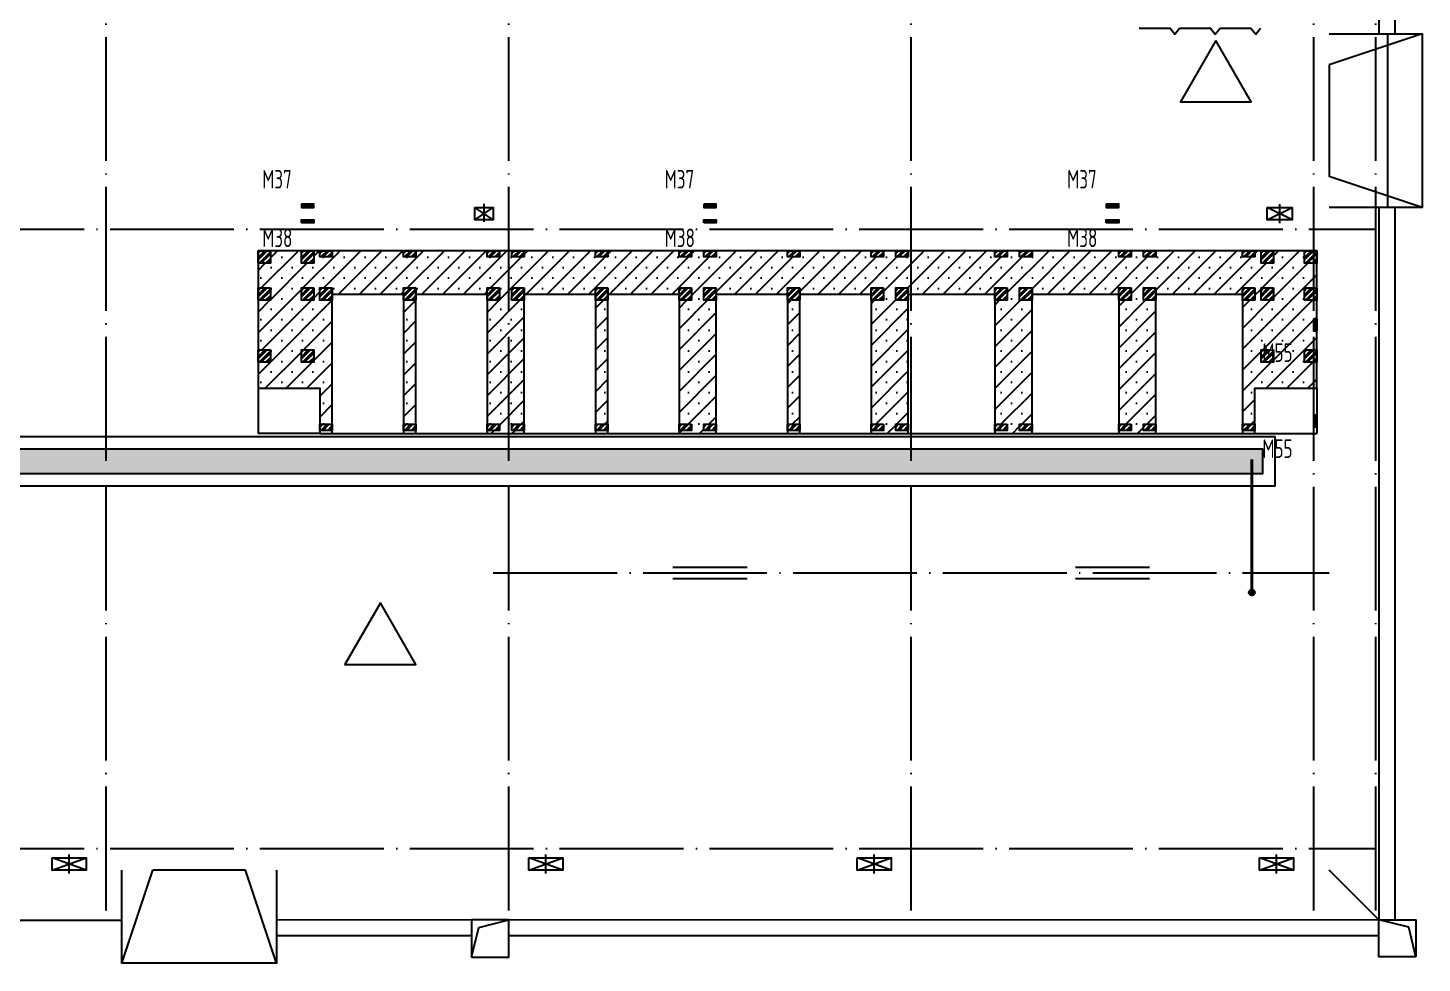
# Model space of a CAD drawing. Extents: x 93518 to 937116, y -359949 to 58022.
# Drawn here: x 737088 to 759605, y -107294 to -92196 of the extents above; entities that cross this region are included whole.
import ezdxf

# ---------------------------------------------------------------- set-up
doc = ezdxf.new("R2010")
doc.units = 0
doc.header["$LTSCALE"] = 1000
doc.header["$MEASUREMENT"] = 0
doc.linetypes.add('DASH', pattern=[0.35, 0.25, -0.1])
doc.linetypes.add('DOTE', pattern=[2.42, 2, -0.2, 0.02, -0.2])
doc.layers.get('0').update_dxf_attribs({"linetype": 'CONTINUOUS'})
for name, color, linetype in [('01', 7, 'CONTINUOUS'), ('DIM_LEAD', 3, 'CONTINUOUS'), ('DOTE', 8, 'DOTE'), ('D洞口', 2, 'CONTINUOUS'), ('G沟道', 4, 'CONTINUOUS'), ('PUB_TEXT', 7, 'CONTINUOUS'), ('STAIR', 2, 'CONTINUOUS'), ('water', 2, 'CONTINUOUS'), ('WINDOW', 4, 'CONTINUOUS'), ('排水', 25, 'CONTINUOUS'), ('设备层', 8, 'CONTINUOUS')]:
    doc.layers.add(name, color=color, linetype=linetype)
doc.styles.add('TSSD_Rein', font='Tssdeng.shx', dxfattribs={"width": 0.7, "bigfont": 'tssdchn.shx'})

# ---------------------------------------------------------------- blocks, each defined once
blk = doc.blocks.new('A$C429848E1')
at = {"layer": 'water'}
h = blk.add_hatch(dxfattribs=at)
h.set_pattern_fill('ANSI31', color=256, scale=20, style=0)
h.set_pattern_definition([(45, (-228444.69, -85757.866), (-22.4506403, 22.4506403), [])])
edge = h.paths.add_edge_path()
edge.add_arc((75, 75), 75, 0, 360)
blk.add_circle((75, 75), 75, dxfattribs=at)
blk = doc.blocks.new('A$C04BF5457')
h = blk.add_hatch()
h.set_pattern_fill('DOTS', color=8, scale=50, style=0)
h.set_pattern_definition([(0, (-247127.87, -30582.82), (39.6875, 79.375), [0, -79.375])])
h.paths.add_polyline_path([(87, 0), (0, 0), (0, 9380), (400, 9380), (400, 7450), (21270, 7450), (21270, 7050), (400, 7050), (400, 0), (312, 0), (238, -210), (164, 210)])
at = {"layer": 'G沟道', "color": 8}
blk.add_lwpolyline([(-200, 0), (-200, 9580), (600, 9580), (600, 7650), (21470, 7650), (21470, 6850), (600, 6850), (600, 0)], dxfattribs=at)
at = {"layer": 'G沟道'}
blk.add_lwpolyline([(87, 0), (0, 0), (0, 9380), (400, 9380), (400, 7450), (21270, 7450), (21270, 7050), (400, 7050), (400, 0), (312, 0), (238, -210), (164, 210)], close=True, dxfattribs=at)
blk = doc.blocks.new('A$C75EE7C03')
h = blk.add_hatch()
h.set_pattern_fill('金属', color=256, scale=30, style=0)
h.set_pattern_definition([(45, (-295248.505, -19749.605), (-53.033009, 53.033009), []), (45, (-295213.15, -19749.605), (-53.033009, 53.033009), [])])
h.paths.add_polyline_path([(200, 2950), (200, 2750), (0, 2750), (0, 2950)])
h = blk.add_hatch()
h.set_pattern_fill('SACNCR', color=256, scale=200, style=0)
h.set_pattern_definition([(45, (-207127.74, -76869.32), (-168.3798, 168.3798), []), (45, (-206959.36, -76869.32), (-168.3798, 168.3798), [0, -238.125])])
h.paths.add_polyline_path([(12500, 2950), (12500, 2850), (12300, 2850), (12300, 2950), (12100, 2950), (12100, 2850), (11900, 2850), (11900, 2950), (10500, 2950), (10500, 2850), (10300, 2850), (10300, 2950), (10100, 2950), (10100, 2850), (9900, 2850), (9900, 2950), (8750, 2950), (8750, 2850), (8550, 2850), (8550, 2950), (7400, 2950), (7400, 2850), (7200, 2850), (7200, 2950), (7000, 2950), (7000, 2850), (6800, 2850), (6800, 2950), (5650, 2950), (5650, 2850), (5450, 2850), (5450, 2950), (4300, 2950), (4300, 2850), (4100, 2850), (4100, 2950), (3900, 2950), (3900, 2850), (3700, 2850), (3700, 2950), (2550, 2950), (2550, 2850), (2350, 2850), (2350, 2950), (1200, 2950), (1200, 2850), (1000, 2850), (1000, 2950), (900, 2950), (900, 2750), (700, 2750), (700, 2950), (200, 2950), (200, 2750), (0, 2750), (0, 2350), (200, 2350), (200, 2150), (0, 2150), (0, 1350), (200, 1350), (200, 1150), (0, 1150), (0, 730), (1000, 730), (1000, 150), (1200, 150), (1200, 2150), (1000, 2150), (1000, 2350), (1200, 2350), (1200, 2250), (2350, 2250), (2350, 2350), (2550, 2350), (2550, 2250), (3700, 2250), (3700, 2350), (3900, 2350), (3900, 2150), (3700, 2150), (3700, 150), (3900, 150), (3900, 50), (3700, 50), (3700, 0), (4300, 0), (4300, 50), (4100, 50), (4100, 150), (4300, 150), (4300, 2150), (4100, 2150), (4100, 2350), (4300, 2350), (4300, 2250), (5450, 2250), (5450, 2350), (5650, 2350), (5650, 2250), (6800, 2250), (6800, 2350), (7000, 2350), (7000, 2150), (6800, 2150), (6800, 150), (7000, 150), (7000, 50), (6800, 50), (6800, 0), (7400, 0), (7400, 50), (7200, 50), (7200, 150), (7400, 150), (7400, 2150), (7200, 2150), (7200, 2350), (7400, 2350), (7400, 2250), (8550, 2250), (8550, 2350), (8750, 2350), (8750, 2250), (9900, 2250), (9900, 2350), (10100, 2350), (10100, 2150), (9900, 2150), (9900, 150), (10100, 150), (10100, 50), (9900, 50), (9900, 0), (10500, 0), (10500, 50), (10300, 50), (10300, 150), (10500, 150), (10500, 2150), (10300, 2150), (10300, 2350), (10500, 2350), (10500, 2250), (11900, 2250), (11900, 2350), (12100, 2350), (12100, 2150), (11900, 2150), (11900, 150), (12100, 150), (12100, 50), (11900, 50), (11900, 0), (12500, 0), (12500, 50), (12300, 50), (12300, 150), (12500, 150), (12500, 2150), (12300, 2150), (12300, 2350), (12500, 2350), (12500, 2250), (13900, 2250), (13900, 2350), (14100, 2350), (14100, 2150), (13900, 2150), (13900, 150), (14100, 150), (14100, 50), (13900, 50), (13900, 0), (14500, 0), (14500, 50), (14300, 50), (14300, 150), (14500, 150), (14500, 2150), (14300, 2150), (14300, 2350), (14500, 2350), (14500, 2250), (15900, 2250), (15900, 2350), (16100, 2350), (16100, 2150), (15900, 2150), (15900, 150), (16100, 150), (16100, 730), (17100, 730), (17100, 1150), (16900, 1150), (16900, 1350), (17100, 1350), (17100, 2150), (16900, 2150), (16900, 2350), (17100, 2350), (17100, 2750), (16900, 2750), (16900, 2950), (16400, 2950), (16400, 2750), (16200, 2750), (16200, 2950), (16100, 2950), (16100, 2850), (15900, 2850), (15900, 2950), (14500, 2950), (14500, 2850), (14300, 2850), (14300, 2950), (14100, 2950), (14100, 2850), (13900, 2850), (13900, 2950)])
h.paths.add_polyline_path([(16200, 2350), (16200, 2150), (16400, 2150), (16400, 2350)], flags=17)
h.paths.add_polyline_path([(16200, 1350), (16200, 1150), (16400, 1150), (16400, 1350)], flags=17)
h.paths.add_polyline_path([(900, 2350), (700, 2350), (700, 2150), (900, 2150)], flags=17)
h.paths.add_polyline_path([(900, 1350), (700, 1350), (700, 1150), (900, 1150)], flags=17)
h.paths.add_polyline_path([(8750, 2150), (8550, 2150), (8550, 150), (8750, 150)], flags=17)
h.paths.add_polyline_path([(5450, 150), (5650, 150), (5650, 2150), (5450, 2150)], flags=17)
h.paths.add_polyline_path([(2550, 2150), (2350, 2150), (2350, 150), (2550, 150)], flags=17)
h = blk.add_hatch()
h.set_pattern_fill('金属', color=256, scale=30, style=0)
h.set_pattern_definition([(45, (-294548.505, -19749.605), (-53.033009, 53.033009), []), (45, (-294513.15, -19749.605), (-53.033009, 53.033009), [])])
h.paths.add_polyline_path([(900, 2950), (900, 2750), (700, 2750), (700, 2950)])
h = blk.add_hatch()
h.set_pattern_fill('金属', color=256, scale=30, style=0)
h.set_pattern_definition([(45, (-294248.505, -19649.605), (-53.033009, 53.033009), []), (45, (-294213.15, -19649.605), (-53.033009, 53.033009), [])])
h.paths.add_polyline_path([(1200, 2950), (1200, 2850), (1000, 2850), (1000, 2950)])
h = blk.add_hatch()
h.set_pattern_fill('金属', color=256, scale=30, style=0)
h.set_pattern_definition([(45, (-292898.505, -19649.605), (-53.033009, 53.033009), []), (45, (-292863.15, -19649.605), (-53.033009, 53.033009), [])])
h.paths.add_polyline_path([(2550, 2950), (2550, 2850), (2350, 2850), (2350, 2950)])
h = blk.add_hatch()
h.set_pattern_fill('金属', color=256, scale=30, style=0)
h.set_pattern_definition([(45, (-291548.505, -19649.605), (-53.033009, 53.033009), []), (45, (-291513.15, -19649.605), (-53.033009, 53.033009), [])])
h.paths.add_polyline_path([(3900, 2950), (3900, 2850), (3700, 2850), (3700, 2950)])
h = blk.add_hatch()
h.set_pattern_fill('金属', color=256, scale=30, style=0)
h.set_pattern_definition([(45, (-291148.505, -19649.605), (-53.033009, 53.033009), []), (45, (-291113.15, -19649.605), (-53.033009, 53.033009), [])])
h.paths.add_polyline_path([(4300, 2950), (4300, 2850), (4100, 2850), (4100, 2950)])
h = blk.add_hatch()
h.set_pattern_fill('金属', color=256, scale=30, style=0)
h.set_pattern_definition([(45, (-289798.505, -19649.605), (-53.033009, 53.033009), []), (45, (-289763.15, -19649.605), (-53.033009, 53.033009), [])])
h.paths.add_polyline_path([(5650, 2950), (5650, 2850), (5450, 2850), (5450, 2950)])
h = blk.add_hatch()
h.set_pattern_fill('金属', color=256, scale=30, style=0)
h.set_pattern_definition([(45, (-288448.505, -19649.605), (-53.033009, 53.033009), []), (45, (-288413.15, -19649.605), (-53.033009, 53.033009), [])])
h.paths.add_polyline_path([(7000, 2950), (7000, 2850), (6800, 2850), (6800, 2950)])
h = blk.add_hatch()
h.set_pattern_fill('金属', color=256, scale=30, style=0)
h.set_pattern_definition([(45, (-288048.505, -19649.605), (-53.033009, 53.033009), []), (45, (-288013.15, -19649.605), (-53.033009, 53.033009), [])])
h.paths.add_polyline_path([(7400, 2950), (7400, 2850), (7200, 2850), (7200, 2950)])
h = blk.add_hatch()
h.set_pattern_fill('金属', color=256, scale=30, style=0)
h.set_pattern_definition([(45, (-286698.505, -19649.605), (-53.033009, 53.033009), []), (45, (-286663.15, -19649.605), (-53.033009, 53.033009), [])])
h.paths.add_polyline_path([(8750, 2950), (8750, 2850), (8550, 2850), (8550, 2950)])
h = blk.add_hatch()
h.set_pattern_fill('金属', color=256, scale=30, style=0)
h.set_pattern_definition([(45, (-285348.505, -19649.605), (-53.033009, 53.033009), []), (45, (-285313.15, -19649.605), (-53.033009, 53.033009), [])])
h.paths.add_polyline_path([(10100, 2950), (10100, 2850), (9900, 2850), (9900, 2950)])
h = blk.add_hatch()
h.set_pattern_fill('金属', color=256, scale=30, style=0)
h.set_pattern_definition([(45, (-284948.505, -19649.605), (-53.033009, 53.033009), []), (45, (-284913.15, -19649.605), (-53.033009, 53.033009), [])])
h.paths.add_polyline_path([(10500, 2950), (10500, 2850), (10300, 2850), (10300, 2950)])
h = blk.add_hatch()
h.set_pattern_fill('金属', color=256, scale=30, style=0)
h.set_pattern_definition([(45, (-283348.505, -19649.605), (-53.033009, 53.033009), []), (45, (-283313.15, -19649.605), (-53.033009, 53.033009), [])])
h.paths.add_polyline_path([(12100, 2950), (12100, 2850), (11900, 2850), (11900, 2950)])
h = blk.add_hatch()
h.set_pattern_fill('金属', color=256, scale=30, style=0)
h.set_pattern_definition([(45, (-282948.505, -19649.605), (-53.033009, 53.033009), []), (45, (-282913.15, -19649.605), (-53.033009, 53.033009), [])])
h.paths.add_polyline_path([(12500, 2950), (12500, 2850), (12300, 2850), (12300, 2950)])
h = blk.add_hatch()
h.set_pattern_fill('金属', color=256, scale=30, style=0)
h.set_pattern_definition([(45, (-281348.505, -19649.605), (-53.033009, 53.033009), []), (45, (-281313.15, -19649.605), (-53.033009, 53.033009), [])])
h.paths.add_polyline_path([(14100, 2950), (14100, 2850), (13900, 2850), (13900, 2950)])
h = blk.add_hatch()
h.set_pattern_fill('金属', color=256, scale=30, style=0)
h.set_pattern_definition([(45, (-280948.505, -19649.605), (-53.033009, 53.033009), []), (45, (-280913.15, -19649.605), (-53.033009, 53.033009), [])])
h.paths.add_polyline_path([(14500, 2950), (14500, 2850), (14300, 2850), (14300, 2950)])
h = blk.add_hatch()
h.set_pattern_fill('金属', color=256, scale=30, style=0)
h.set_pattern_definition([(45, (-279348.505, -19649.605), (-53.033009, 53.033009), []), (45, (-279313.15, -19649.605), (-53.033009, 53.033009), [])])
h.paths.add_polyline_path([(16100, 2950), (16100, 2850), (15900, 2850), (15900, 2950)])
h = blk.add_hatch()
h.set_pattern_fill('金属', color=256, scale=30, style=0)
h.set_pattern_definition([(45, (-279048.505, -19749.605), (-53.033009, 53.033009), []), (45, (-279013.15, -19749.605), (-53.033009, 53.033009), [])])
h.paths.add_polyline_path([(16400, 2950), (16400, 2750), (16200, 2750), (16200, 2950)])
h = blk.add_hatch()
h.set_pattern_fill('金属', color=256, scale=30, style=0)
h.set_pattern_definition([(45, (-278348.505, -19749.605), (-53.033009, 53.033009), []), (45, (-278313.15, -19749.605), (-53.033009, 53.033009), [])])
h.paths.add_polyline_path([(17100, 2950), (17100, 2750), (16900, 2750), (16900, 2950)])
h = blk.add_hatch()
h.set_pattern_fill('金属', color=256, scale=30, style=0)
h.set_pattern_definition([(45, (-295248.505, -20349.605), (-53.033009, 53.033009), []), (45, (-295213.15, -20349.605), (-53.033009, 53.033009), [])])
h.paths.add_polyline_path([(200, 2350), (200, 2150), (0, 2150), (0, 2350)])
h = blk.add_hatch()
h.set_pattern_fill('金属', color=256, scale=30, style=0)
h.set_pattern_definition([(45, (-294548.505, -20349.605), (-53.033009, 53.033009), []), (45, (-294513.15, -20349.605), (-53.033009, 53.033009), [])])
h.paths.add_polyline_path([(900, 2350), (900, 2150), (700, 2150), (700, 2350)])
h = blk.add_hatch()
h.set_pattern_fill('金属', color=256, scale=30, style=0)
h.set_pattern_definition([(45, (-294248.505, -20349.605), (-53.033009, 53.033009), []), (45, (-294213.15, -20349.605), (-53.033009, 53.033009), [])])
h.paths.add_polyline_path([(1200, 2350), (1200, 2150), (1000, 2150), (1000, 2350)])
h = blk.add_hatch()
h.set_pattern_fill('金属', color=256, scale=30, style=0)
h.set_pattern_definition([(45, (-292898.505, -20349.605), (-53.033009, 53.033009), []), (45, (-292863.15, -20349.605), (-53.033009, 53.033009), [])])
h.paths.add_polyline_path([(2550, 2350), (2550, 2150), (2350, 2150), (2350, 2350)])
h = blk.add_hatch()
h.set_pattern_fill('金属', color=256, scale=30, style=0)
h.set_pattern_definition([(45, (-291548.505, -20349.605), (-53.033009, 53.033009), []), (45, (-291513.15, -20349.605), (-53.033009, 53.033009), [])])
h.paths.add_polyline_path([(3900, 2350), (3900, 2150), (3700, 2150), (3700, 2350)])
h = blk.add_hatch()
h.set_pattern_fill('金属', color=256, scale=30, style=0)
h.set_pattern_definition([(45, (-291148.505, -20349.605), (-53.033009, 53.033009), []), (45, (-291113.15, -20349.605), (-53.033009, 53.033009), [])])
h.paths.add_polyline_path([(4300, 2350), (4300, 2150), (4100, 2150), (4100, 2350)])
h = blk.add_hatch()
h.set_pattern_fill('金属', color=256, scale=30, style=0)
h.set_pattern_definition([(45, (-289798.505, -20349.605), (-53.033009, 53.033009), []), (45, (-289763.15, -20349.605), (-53.033009, 53.033009), [])])
h.paths.add_polyline_path([(5650, 2350), (5650, 2150), (5450, 2150), (5450, 2350)])
h = blk.add_hatch()
h.set_pattern_fill('金属', color=256, scale=30, style=0)
h.set_pattern_definition([(45, (-288448.505, -20349.605), (-53.033009, 53.033009), []), (45, (-288413.15, -20349.605), (-53.033009, 53.033009), [])])
h.paths.add_polyline_path([(7000, 2350), (7000, 2150), (6800, 2150), (6800, 2350)])
h = blk.add_hatch()
h.set_pattern_fill('金属', color=256, scale=30, style=0)
h.set_pattern_definition([(45, (-288048.505, -20349.605), (-53.033009, 53.033009), []), (45, (-288013.15, -20349.605), (-53.033009, 53.033009), [])])
h.paths.add_polyline_path([(7400, 2350), (7400, 2150), (7200, 2150), (7200, 2350)])
h = blk.add_hatch()
h.set_pattern_fill('金属', color=256, scale=30, style=0)
h.set_pattern_definition([(45, (-286698.505, -20349.605), (-53.033009, 53.033009), []), (45, (-286663.15, -20349.605), (-53.033009, 53.033009), [])])
h.paths.add_polyline_path([(8750, 2350), (8750, 2150), (8550, 2150), (8550, 2350)])
h = blk.add_hatch()
h.set_pattern_fill('金属', color=256, scale=30, style=0)
h.set_pattern_definition([(45, (-285348.505, -20349.605), (-53.033009, 53.033009), []), (45, (-285313.15, -20349.605), (-53.033009, 53.033009), [])])
h.paths.add_polyline_path([(10100, 2350), (10100, 2150), (9900, 2150), (9900, 2350)])
h = blk.add_hatch()
h.set_pattern_fill('金属', color=256, scale=30, style=0)
h.set_pattern_definition([(45, (-284948.505, -20349.605), (-53.033009, 53.033009), []), (45, (-284913.15, -20349.605), (-53.033009, 53.033009), [])])
h.paths.add_polyline_path([(10500, 2350), (10500, 2150), (10300, 2150), (10300, 2350)])
h = blk.add_hatch()
h.set_pattern_fill('金属', color=256, scale=30, style=0)
h.set_pattern_definition([(45, (-283348.505, -20349.605), (-53.033009, 53.033009), []), (45, (-283313.15, -20349.605), (-53.033009, 53.033009), [])])
h.paths.add_polyline_path([(12100, 2350), (12100, 2150), (11900, 2150), (11900, 2350)])
h = blk.add_hatch()
h.set_pattern_fill('金属', color=256, scale=30, style=0)
h.set_pattern_definition([(45, (-282948.505, -20349.605), (-53.033009, 53.033009), []), (45, (-282913.15, -20349.605), (-53.033009, 53.033009), [])])
h.paths.add_polyline_path([(12500, 2350), (12500, 2150), (12300, 2150), (12300, 2350)])
h = blk.add_hatch()
h.set_pattern_fill('金属', color=256, scale=30, style=0)
h.set_pattern_definition([(45, (-281348.505, -20349.605), (-53.033009, 53.033009), []), (45, (-281313.15, -20349.605), (-53.033009, 53.033009), [])])
h.paths.add_polyline_path([(14100, 2350), (14100, 2150), (13900, 2150), (13900, 2350)])
h = blk.add_hatch()
h.set_pattern_fill('金属', color=256, scale=30, style=0)
h.set_pattern_definition([(45, (-280948.505, -20349.605), (-53.033009, 53.033009), []), (45, (-280913.15, -20349.605), (-53.033009, 53.033009), [])])
h.paths.add_polyline_path([(14500, 2350), (14500, 2150), (14300, 2150), (14300, 2350)])
h = blk.add_hatch()
h.set_pattern_fill('金属', color=256, scale=30, style=0)
h.set_pattern_definition([(45, (-279348.505, -20349.605), (-53.033009, 53.033009), []), (45, (-279313.15, -20349.605), (-53.033009, 53.033009), [])])
h.paths.add_polyline_path([(16100, 2350), (16100, 2150), (15900, 2150), (15900, 2350)])
h = blk.add_hatch()
h.set_pattern_fill('金属', color=256, scale=30, style=0)
h.set_pattern_definition([(45, (-279048.505, -20349.605), (-53.033009, 53.033009), []), (45, (-279013.15, -20349.605), (-53.033009, 53.033009), [])])
h.paths.add_polyline_path([(16400, 2350), (16400, 2150), (16200, 2150), (16200, 2350)])
h = blk.add_hatch()
h.set_pattern_fill('金属', color=256, scale=30, style=0)
h.set_pattern_definition([(45, (-278348.505, -20349.605), (-53.033009, 53.033009), []), (45, (-278313.15, -20349.605), (-53.033009, 53.033009), [])])
h.paths.add_polyline_path([(17100, 2350), (17100, 2150), (16900, 2150), (16900, 2350)])
h = blk.add_hatch()
h.set_pattern_fill('金属', color=256, scale=30, style=0)
h.set_pattern_definition([(45, (-295248.505, -21349.605), (-53.033009, 53.033009), []), (45, (-295213.15, -21349.605), (-53.033009, 53.033009), [])])
h.paths.add_polyline_path([(200, 1350), (200, 1150), (0, 1150), (0, 1350)])
h = blk.add_hatch()
h.set_pattern_fill('金属', color=256, scale=30, style=0)
h.set_pattern_definition([(45, (-294548.505, -21349.605), (-53.033009, 53.033009), []), (45, (-294513.15, -21349.605), (-53.033009, 53.033009), [])])
h.paths.add_polyline_path([(900, 1350), (900, 1150), (700, 1150), (700, 1350)])
h = blk.add_hatch()
h.set_pattern_fill('金属', color=256, scale=30, style=0)
h.set_pattern_definition([(45, (-279048.505, -21349.605), (-53.033009, 53.033009), []), (45, (-279013.15, -21349.605), (-53.033009, 53.033009), [])])
h.paths.add_polyline_path([(16400, 1350), (16400, 1150), (16200, 1150), (16200, 1350)])
h = blk.add_hatch()
h.set_pattern_fill('金属', color=256, scale=30, style=0)
h.set_pattern_definition([(45, (-278348.505, -21349.605), (-53.033009, 53.033009), []), (45, (-278313.15, -21349.605), (-53.033009, 53.033009), [])])
h.paths.add_polyline_path([(17100, 1350), (17100, 1150), (16900, 1150), (16900, 1350)])
h = blk.add_hatch()
h.set_pattern_fill('金属', color=256, scale=30, style=0)
h.set_pattern_definition([(45, (-294248.505, -22449.605), (-53.033009, 53.033009), []), (45, (-294213.15, -22449.605), (-53.033009, 53.033009), [])])
h.paths.add_polyline_path([(1200, 150), (1200, 50), (1000, 50), (1000, 150)])
h = blk.add_hatch()
h.set_pattern_fill('金属', color=256, scale=30, style=0)
h.set_pattern_definition([(45, (-292898.505, -22449.605), (-53.033009, 53.033009), []), (45, (-292863.15, -22449.605), (-53.033009, 53.033009), [])])
h.paths.add_polyline_path([(2550, 150), (2550, 50), (2350, 50), (2350, 150)])
h = blk.add_hatch()
h.set_pattern_fill('金属', color=256, scale=30, style=0)
h.set_pattern_definition([(45, (-291548.505, -22449.605), (-53.033009, 53.033009), []), (45, (-291513.15, -22449.605), (-53.033009, 53.033009), [])])
h.paths.add_polyline_path([(3900, 150), (3900, 50), (3700, 50), (3700, 150)])
h = blk.add_hatch()
h.set_pattern_fill('金属', color=256, scale=30, style=0)
h.set_pattern_definition([(45, (-291148.505, -22449.605), (-53.033009, 53.033009), []), (45, (-291113.15, -22449.605), (-53.033009, 53.033009), [])])
h.paths.add_polyline_path([(4300, 150), (4300, 50), (4100, 50), (4100, 150)])
h = blk.add_hatch()
h.set_pattern_fill('金属', color=256, scale=30, style=0)
h.set_pattern_definition([(45, (-289798.505, -22449.605), (-53.033009, 53.033009), []), (45, (-289763.15, -22449.605), (-53.033009, 53.033009), [])])
h.paths.add_polyline_path([(5650, 150), (5650, 50), (5450, 50), (5450, 150)])
h = blk.add_hatch()
h.set_pattern_fill('金属', color=256, scale=30, style=0)
h.set_pattern_definition([(45, (-288448.505, -22449.605), (-53.033009, 53.033009), []), (45, (-288413.15, -22449.605), (-53.033009, 53.033009), [])])
h.paths.add_polyline_path([(7000, 150), (7000, 50), (6800, 50), (6800, 150)])
h = blk.add_hatch()
h.set_pattern_fill('金属', color=256, scale=30, style=0)
h.set_pattern_definition([(45, (-288048.505, -22449.605), (-53.033009, 53.033009), []), (45, (-288013.15, -22449.605), (-53.033009, 53.033009), [])])
h.paths.add_polyline_path([(7400, 150), (7400, 50), (7200, 50), (7200, 150)])
h = blk.add_hatch()
h.set_pattern_fill('金属', color=256, scale=30, style=0)
h.set_pattern_definition([(45, (-286698.505, -22449.605), (-53.033009, 53.033009), []), (45, (-286663.15, -22449.605), (-53.033009, 53.033009), [])])
h.paths.add_polyline_path([(8750, 150), (8750, 50), (8550, 50), (8550, 150)])
h = blk.add_hatch()
h.set_pattern_fill('金属', color=256, scale=30, style=0)
h.set_pattern_definition([(45, (-285348.505, -22449.605), (-53.033009, 53.033009), []), (45, (-285313.15, -22449.605), (-53.033009, 53.033009), [])])
h.paths.add_polyline_path([(10100, 150), (10100, 50), (9900, 50), (9900, 150)])
h = blk.add_hatch()
h.set_pattern_fill('金属', color=256, scale=30, style=0)
h.set_pattern_definition([(45, (-284948.505, -22449.605), (-53.033009, 53.033009), []), (45, (-284913.15, -22449.605), (-53.033009, 53.033009), [])])
h.paths.add_polyline_path([(10500, 150), (10500, 50), (10300, 50), (10300, 150)])
h = blk.add_hatch()
h.set_pattern_fill('金属', color=256, scale=30, style=0)
h.set_pattern_definition([(45, (-283348.505, -22449.605), (-53.033009, 53.033009), []), (45, (-283313.15, -22449.605), (-53.033009, 53.033009), [])])
h.paths.add_polyline_path([(12100, 150), (12100, 50), (11900, 50), (11900, 150)])
h = blk.add_hatch()
h.set_pattern_fill('金属', color=256, scale=30, style=0)
h.set_pattern_definition([(45, (-282948.505, -22449.605), (-53.033009, 53.033009), []), (45, (-282913.15, -22449.605), (-53.033009, 53.033009), [])])
h.paths.add_polyline_path([(12500, 150), (12500, 50), (12300, 50), (12300, 150)])
h = blk.add_hatch()
h.set_pattern_fill('金属', color=256, scale=30, style=0)
h.set_pattern_definition([(45, (-281348.505, -22449.605), (-53.033009, 53.033009), []), (45, (-281313.15, -22449.605), (-53.033009, 53.033009), [])])
h.paths.add_polyline_path([(14100, 150), (14100, 50), (13900, 50), (13900, 150)])
h = blk.add_hatch()
h.set_pattern_fill('金属', color=256, scale=30, style=0)
h.set_pattern_definition([(45, (-280948.505, -22449.605), (-53.033009, 53.033009), []), (45, (-280913.15, -22449.605), (-53.033009, 53.033009), [])])
h.paths.add_polyline_path([(14500, 150), (14500, 50), (14300, 50), (14300, 150)])
h = blk.add_hatch()
h.set_pattern_fill('金属', color=256, scale=30, style=0)
h.set_pattern_definition([(45, (-279348.505, -22449.605), (-53.033009, 53.033009), []), (45, (-279313.15, -22449.605), (-53.033009, 53.033009), [])])
h.paths.add_polyline_path([(16100, 150), (16100, 50), (15900, 50), (15900, 150)])
for p, q in [((0, 730), (0, 0)), ((17100, 730), (17100, 0)), ((1000, 0), (0, 0)), ((1200, 0), (2350, 0)), ((2550, 0), (3700, 0)), ((4300, 0), (5450, 0)), ((5650, 0), (6800, 0)), ((7400, 0), (8550, 0)), ((8750, 0), (9900, 0)), ((10500, 0), (11900, 0)), ((12500, 0), (13900, 0)), ((14500, 0), (15900, 0)), ((16100, 0), (17100, 0))]:
    blk.add_line(p, q)
for points in [[(200, 2950), (200, 2750), (0, 2750), (0, 2950)], [(900, 2950), (900, 2750), (700, 2750), (700, 2950)], [(1200, 2950), (1200, 2850), (1000, 2850), (1000, 2950)], [(2550, 2950), (2550, 2850), (2350, 2850), (2350, 2950)], [(3900, 2950), (3900, 2850), (3700, 2850), (3700, 2950)], [(4300, 2950), (4300, 2850), (4100, 2850), (4100, 2950)], [(5650, 2950), (5650, 2850), (5450, 2850), (5450, 2950)], [(7000, 2950), (7000, 2850), (6800, 2850), (6800, 2950)], [(7400, 2950), (7400, 2850), (7200, 2850), (7200, 2950)], [(8750, 2950), (8750, 2850), (8550, 2850), (8550, 2950)], [(10100, 2950), (10100, 2850), (9900, 2850), (9900, 2950)], [(10500, 2950), (10500, 2850), (10300, 2850), (10300, 2950)], [(12100, 2950), (12100, 2850), (11900, 2850), (11900, 2950)], [(12500, 2950), (12500, 2850), (12300, 2850), (12300, 2950)], [(14100, 2950), (14100, 2850), (13900, 2850), (13900, 2950)], [(14500, 2950), (14500, 2850), (14300, 2850), (14300, 2950)], [(16100, 2950), (16100, 2850), (15900, 2850), (15900, 2950)], [(16400, 2950), (16400, 2750), (16200, 2750), (16200, 2950)], [(17100, 2950), (17100, 2750), (16900, 2750), (16900, 2950)], [(200, 2350), (200, 2150), (0, 2150), (0, 2350)], [(900, 2350), (900, 2150), (700, 2150), (700, 2350)], [(1200, 2350), (1200, 2150), (1000, 2150), (1000, 2350)], [(2550, 2350), (2550, 2150), (2350, 2150), (2350, 2350)], [(3900, 2350), (3900, 2150), (3700, 2150), (3700, 2350)], [(4300, 2350), (4300, 2150), (4100, 2150), (4100, 2350)], [(5650, 2350), (5650, 2150), (5450, 2150), (5450, 2350)], [(7000, 2350), (7000, 2150), (6800, 2150), (6800, 2350)], [(7400, 2350), (7400, 2150), (7200, 2150), (7200, 2350)], [(8750, 2350), (8750, 2150), (8550, 2150), (8550, 2350)], [(10100, 2350), (10100, 2150), (9900, 2150), (9900, 2350)], [(10500, 2350), (10500, 2150), (10300, 2150), (10300, 2350)], [(12100, 2350), (12100, 2150), (11900, 2150), (11900, 2350)], [(12500, 2350), (12500, 2150), (12300, 2150), (12300, 2350)], [(14100, 2350), (14100, 2150), (13900, 2150), (13900, 2350)], [(14500, 2350), (14500, 2150), (14300, 2150), (14300, 2350)], [(16100, 2350), (16100, 2150), (15900, 2150), (15900, 2350)], [(16400, 2350), (16400, 2150), (16200, 2150), (16200, 2350)], [(17100, 2350), (17100, 2150), (16900, 2150), (16900, 2350)], [(200, 1350), (200, 1150), (0, 1150), (0, 1350)], [(900, 1350), (900, 1150), (700, 1150), (700, 1350)], [(16400, 1350), (16400, 1150), (16200, 1150), (16200, 1350)], [(17100, 1350), (17100, 1150), (16900, 1150), (16900, 1350)], [(1200, 150), (1200, 50), (1000, 50), (1000, 150)], [(2550, 150), (2550, 50), (2350, 50), (2350, 150)], [(3900, 150), (3900, 50), (3700, 50), (3700, 150)], [(4300, 150), (4300, 50), (4100, 50), (4100, 150)], [(5650, 150), (5650, 50), (5450, 50), (5450, 150)], [(7000, 150), (7000, 50), (6800, 50), (6800, 150)], [(7400, 150), (7400, 50), (7200, 50), (7200, 150)], [(8750, 150), (8750, 50), (8550, 50), (8550, 150)], [(10100, 150), (10100, 50), (9900, 50), (9900, 150)], [(10500, 150), (10500, 50), (10300, 50), (10300, 150)], [(12100, 150), (12100, 50), (11900, 50), (11900, 150)], [(12500, 150), (12500, 50), (12300, 50), (12300, 150)], [(14100, 150), (14100, 50), (13900, 50), (13900, 150)], [(14500, 150), (14500, 50), (14300, 50), (14300, 150)], [(16100, 150), (16100, 50), (15900, 50), (15900, 150)]]:
    blk.add_lwpolyline(points, close=True)
blk.add_lwpolyline([(1200, 0), (1200, 2250), (2350, 2250), (2350, 0), (2550, 0), (2550, 2250), (3700, 2250), (3700, 0), (4300, 0), (4300, 2250), (5450, 2250), (5450, 0), (5650, 0), (5650, 2250), (6800, 2250), (6800, 0), (7400, 0), (7400, 2250), (8550, 2250), (8550, 0), (8750, 0), (8750, 2250), (9900, 2250), (9900, 0), (10500, 0), (10500, 2250), (11900, 2250), (11900, 0), (12500, 0), (12500, 2250), (13900, 2250), (13900, 0), (14500, 0), (14500, 2250), (15900, 2250), (15900, 0), (16100, 0), (16100, 730), (17100, 730), (17100, 2950), (0, 2950), (0, 730), (1000, 730), (1000, 0), (1200, 0)])
blk = doc.blocks.new('A$C04077A59')
at = {"layer": 'D洞口', "color": 6}
blk.add_lwpolyline([(573, 993), (0, 0), (1146, 0)], close=True, dxfattribs=at)

msp = doc.modelspace()

# ---------------------------------------------------------------- hatches: boundary and pattern name
for points in [[(741704.6, -95094.5), (741704.6, -95044.5), (741504.6, -95044.5), (741504.6, -95094.5)], [(748204.6, -95094.5), (748204.6, -95044.5), (748004.6, -95044.5), (748004.6, -95094.5)], [(754704.6, -95094.5), (754704.6, -95044.5), (754504.6, -95044.5), (754504.6, -95094.5)], [(741504.6, -95294.5), (741504.6, -95344.5), (741704.6, -95344.5), (741704.6, -95294.5)], [(748004.6, -95294.5), (748004.6, -95344.5), (748204.6, -95344.5), (748204.6, -95294.5)], [(754504.6, -95294.5), (754504.6, -95344.5), (754704.6, -95344.5), (754704.6, -95294.5)], [(757854.6, -97094.5), (757904.6, -97094.5), (757904.6, -96894.5), (757854.6, -96894.5)], [(757854.6, -98644.5), (757904.6, -98644.5), (757904.6, -98444.5), (757854.6, -98444.5)]]:
    msp.add_hatch(color=6).paths.add_polyline_path(points)

# ---------------------------------------------------------------- linework, layer by layer
at = {"color": 6}
for p, q in [((744304.6, -95294.5), (744604.6, -95094.5)), ((744604.6, -95294.5), (744304.6, -95094.5)), ((744454.6, -95329.4), (744454.6, -95034.3)), ((757104.8, -95294.5), (757504.4, -95094.5)), ((757504.4, -95294.5), (757104.8, -95094.5)), ((757304.6, -95349.4), (757304.6, -95039.6)), ((747504.6, -100904.5), (748704.6, -100904.5)), ((747504.6, -101083.7), (748704.6, -101083.7)), ((754004.6, -100904.5), (755204.6, -100904.5)), ((754004.6, -101084.5), (755204.6, -101084.5)), ((737479.8, -105794.5), (738029.4, -105594.5)), ((738029.4, -105794.5), (737479.8, -105594.5)), ((737754.6, -105849.4), (737754.6, -105539.6)), ((745179.8, -105794.5), (745729.4, -105594.5)), ((745729.4, -105794.5), (745179.8, -105594.5)), ((745454.6, -105849.4), (745454.6, -105539.6)), ((750479.8, -105794.5), (751029.4, -105594.5)), ((751029.4, -105794.5), (750479.8, -105594.5)), ((750754.6, -105849.4), (750754.6, -105539.6)), ((756979.8, -105794.5), (757529.4, -105594.5)), ((757529.4, -105794.5), (756979.8, -105594.5)), ((757254.6, -105849.4), (757254.6, -105539.6))]:
    msp.add_line(p, q, dxfattribs=at)
for points in [[(741504.6, -95044.5), (741504.6, -95094.5), (741704.6, -95094.5), (741704.6, -95044.5), (741504.6, -95044.5)], [(744304.6, -95094.5), (744604.6, -95094.5), (744604.6, -95294.5), (744304.6, -95294.5), (744304.6, -95094.5)], [(748004.6, -95044.5), (748004.6, -95094.5), (748204.6, -95094.5), (748204.6, -95044.5), (748004.6, -95044.5)], [(754504.6, -95044.5), (754504.6, -95094.5), (754704.6, -95094.5), (754704.6, -95044.5), (754504.6, -95044.5)], [(757104.8, -95094.5), (757504.4, -95094.5), (757504.4, -95294.5), (757104.8, -95294.5), (757104.8, -95094.5)], [(741504.6, -95344.5), (741504.6, -95294.5), (741704.6, -95294.5), (741704.6, -95344.5), (741504.6, -95344.5)], [(748004.6, -95344.5), (748004.6, -95294.5), (748204.6, -95294.5), (748204.6, -95344.5), (748004.6, -95344.5)], [(754504.6, -95344.5), (754504.6, -95294.5), (754704.6, -95294.5), (754704.6, -95344.5), (754504.6, -95344.5)], [(757904.6, -97094.5), (757854.6, -97094.5), (757854.6, -96894.5), (757904.6, -96894.5), (757904.6, -97094.5)], [(757904.6, -98644.5), (757854.6, -98644.5), (757854.6, -98444.5), (757904.6, -98444.5), (757904.6, -98644.5)], [(737479.8, -105594.5), (738029.4, -105594.5), (738029.4, -105794.5), (737479.8, -105794.5), (737479.8, -105594.5)], [(745179.8, -105594.5), (745729.4, -105594.5), (745729.4, -105794.5), (745179.8, -105794.5), (745179.8, -105594.5)], [(750479.8, -105594.5), (751029.4, -105594.5), (751029.4, -105794.5), (750479.8, -105794.5), (750479.8, -105594.5)], [(756979.8, -105594.5), (757529.4, -105594.5), (757529.4, -105794.5), (756979.8, -105794.5), (756979.8, -105594.5)]]:
    msp.add_lwpolyline(points, dxfattribs=at)
at = {"color": 8, "linetype": 'DASH', "const_width": 50}
msp.add_lwpolyline([(756854.6, -101263.3), (756854.6, -99160.1)], dxfattribs=at)
at = {"layer": '01', "color": 5, "linetype": 'DASH', "const_width": 30}
msp.add_lwpolyline([(759047.7, -92294.5), (759047.7, -95094.5)], dxfattribs=at)
at = {"layer": 'DIM_LEAD'}
for points in [[(755034.8, -92203.1), (755535.1, -92203.1), (755611.5, -92296.7), (755687.8, -92203.1)], [(755687.8, -92203.1), (756188.1, -92203.1), (756264.4, -92296.7), (756340.8, -92203.1)], [(756340.8, -92203.1), (756841.1, -92203.1), (756917.4, -92296.7), (756993.7, -92203.1)]]:
    msp.add_lwpolyline(points, dxfattribs=at)
at = {"layer": 'DOTE'}
for p, q in [((738354.6, -106444.5), (738354.6, -72444.5)), ((744854.6, -106444.5), (744854.6, -72444.5)), ((751354.6, -106444.5), (751354.6, -72444.5)), ((757854.6, -106444.5), (757854.6, -72444.5)), ((758854.6, -106444.5), (758854.6, -72444.5)), ((694854.6, -95444.5), (758854.6, -95444.5)), ((744604.6, -100994.5), (758104.6, -100994.5)), ((694854.6, -105444.5), (758854.6, -105444.5))]:
    msp.add_line(p, q, dxfattribs=at)
at = {"layer": 'STAIR', "color": 2}
for p, q in [((759604.6, -92294.5), (758104.6, -92794.5)), ((759604.6, -95094.5), (758104.6, -94594.5)), ((738604.6, -107294.5), (739104.6, -105794.5)), ((741104.6, -107294.5), (740604.6, -105794.5))]:
    msp.add_line(p, q, dxfattribs=at)
for points in [[(758104.6, -92294.5), (759604.6, -92294.5), (759604.6, -95094.5), (758104.6, -95094.5)], [(741104.6, -105794.5), (741104.6, -107294.5), (738604.6, -107294.5), (738604.6, -105794.5)]]:
    msp.add_lwpolyline(points, dxfattribs=at)
at = {"layer": 'WINDOW'}
for p, q in [((758104.6, -92794.5), (758104.6, -94594.5)), ((740604.6, -105794.5), (739104.6, -105794.5))]:
    msp.add_line(p, q, dxfattribs=at)
at = {"layer": '排水'}
for p, q in [((758904.6, -106594.5), (758104.6, -105794.5)), ((731604.6, -106598.3), (738604.6, -106599)), ((744254.6, -107198.2), (744368.8, -106720.3)), ((744368.8, -106720.3), (744854.6, -106598.2)), ((759390.4, -106716.6), (758904.6, -106594.5)), ((759504.6, -107194.5), (759390.4, -106716.6))]:
    msp.add_line(p, q, dxfattribs=at)
for points in [[(758904.6, -72394.5), (758904.6, -92294.5)], [(759164.6, -88444.5), (759164.6, -92294.5)], [(758904.6, -95094.5), (758904.6, -106594.5), (741104.6, -106599.2)], [(759164.6, -95094.5), (759164.6, -106594.5)], [(744254.6, -106854.5), (741104.6, -106854.5)], [(758904.6, -106854.5), (744854.6, -106854.5)]]:
    msp.add_lwpolyline(points, dxfattribs=at)
for points in [[(744254.6, -107198.2), (744854.6, -107198.2), (744854.6, -106598.2), (744254.6, -106598.2)], [(759504.6, -107194.5), (758904.6, -107194.5), (758904.6, -106594.5), (759504.6, -106594.5)]]:
    msp.add_lwpolyline(points, close=True, dxfattribs=at)

# ---------------------------------------------------------------- block references
at = {"layer": 'D洞口'}
for p in [(755700.2, -93390.5), (742207.1, -102472.1)]:
    msp.add_blockref('A$C04077A59', p, dxfattribs=at)
at = {"layer": 'water', "xscale": 0.639999999984866, "yscale": 0.6399999999994179, "zscale": 0.6400000000000001}
msp.add_blockref('A$C429848E1', (756806.6, -101359.3), dxfattribs=at)
at = {"layer": '设备层'}
for name, p in [('A$C04BF5457', (735754.6, -106444.5)), ('A$C75EE7C03', (740804.6, -98744.5))]:
    msp.add_blockref(name, p, dxfattribs=at)

# ---------------------------------------------------------------- texts
at = {"layer": 'PUB_TEXT', "color": 6, "style": 'TSSD_Rein', "width": 0.7}
for s, p in [('M37', (740872.3, -94789.7)), ('M37', (747372.3, -94789.7)), ('M37', (753872.3, -94789.7)), ('M38', (740872.3, -95735.8)), ('M38', (747372.3, -95735.8)), ('M38', (753872.3, -95735.8)), ('M55', (757025, -97589.6)), ('M55', (757025, -99139.6))]:
    msp.add_text(s, height=300, dxfattribs=at).set_placement(p)

doc.saveas('drawing.dxf')
